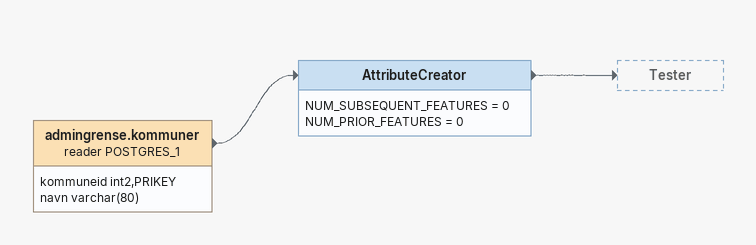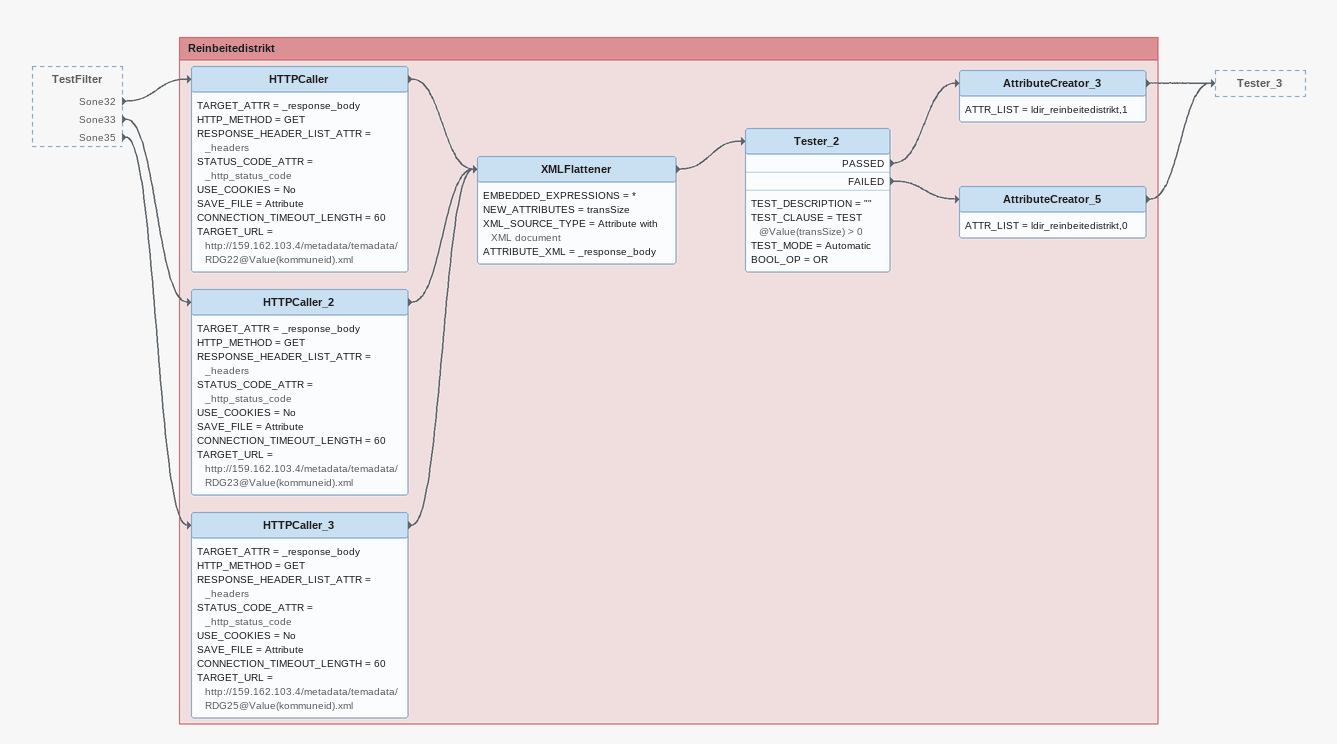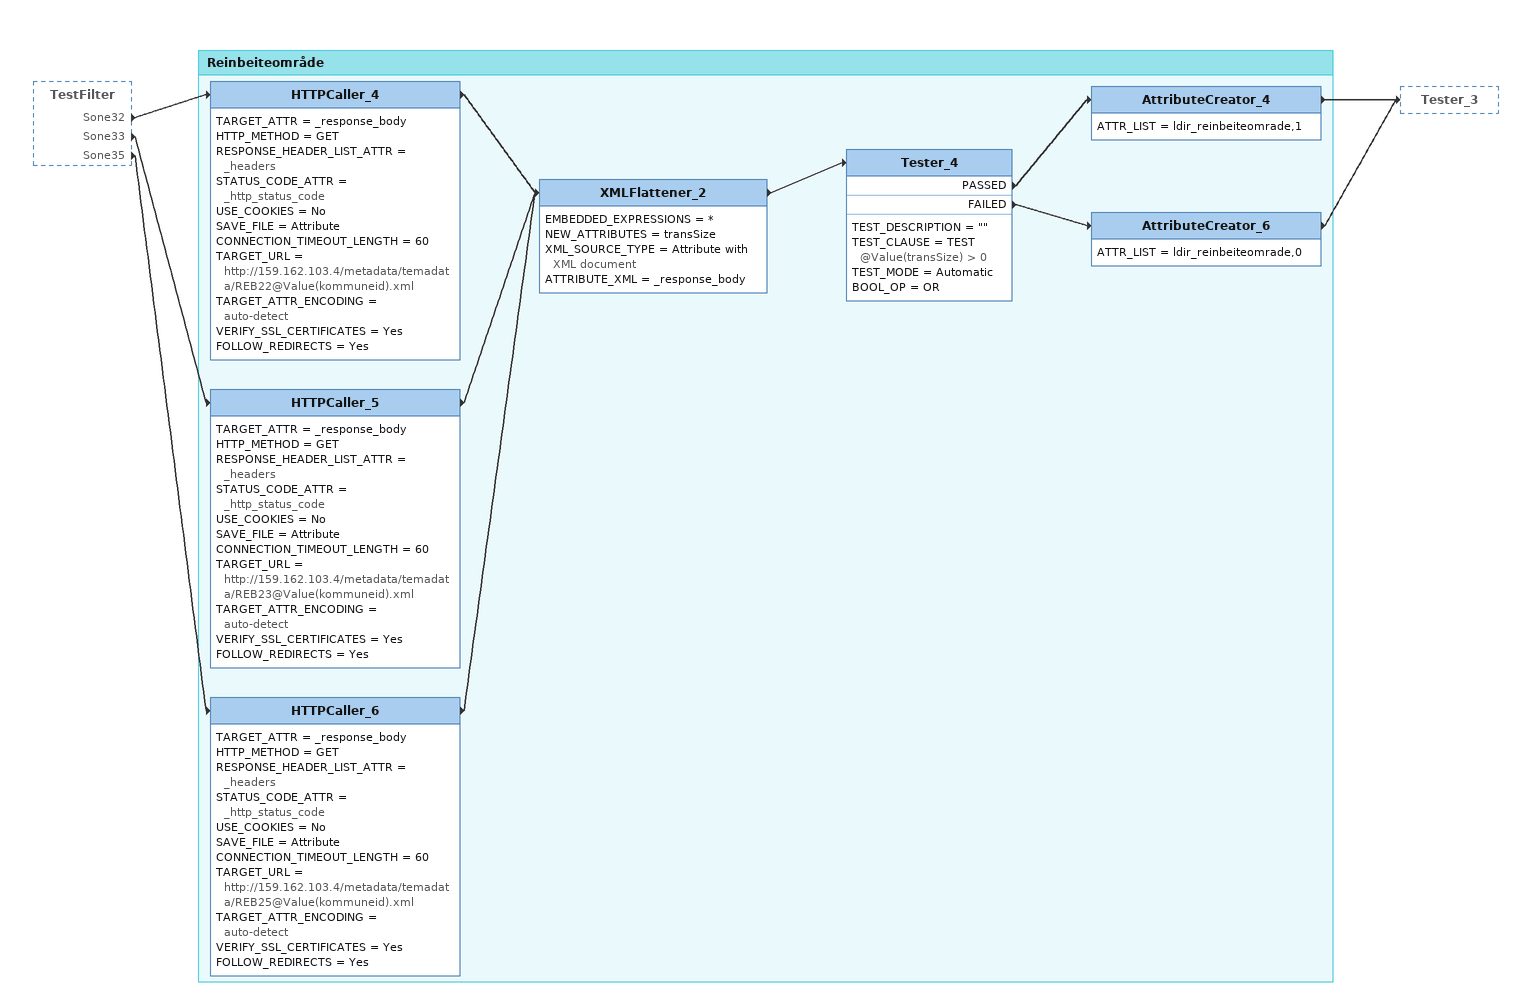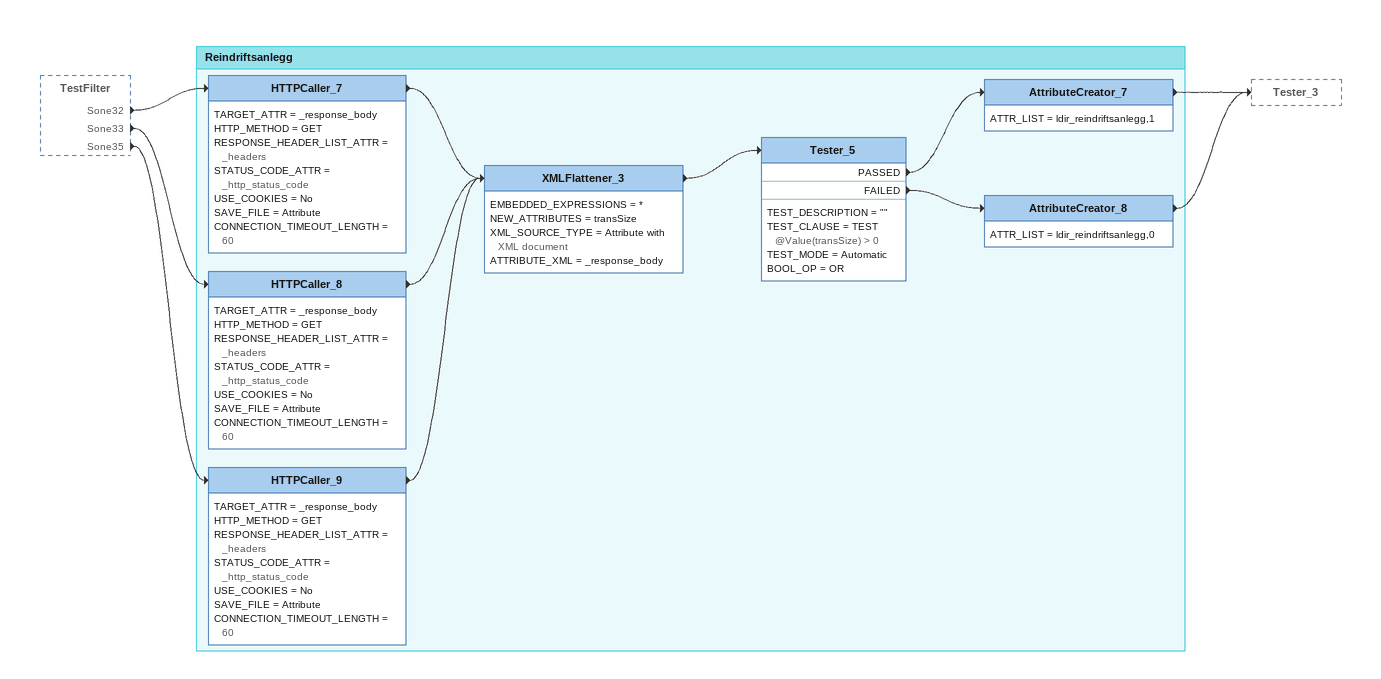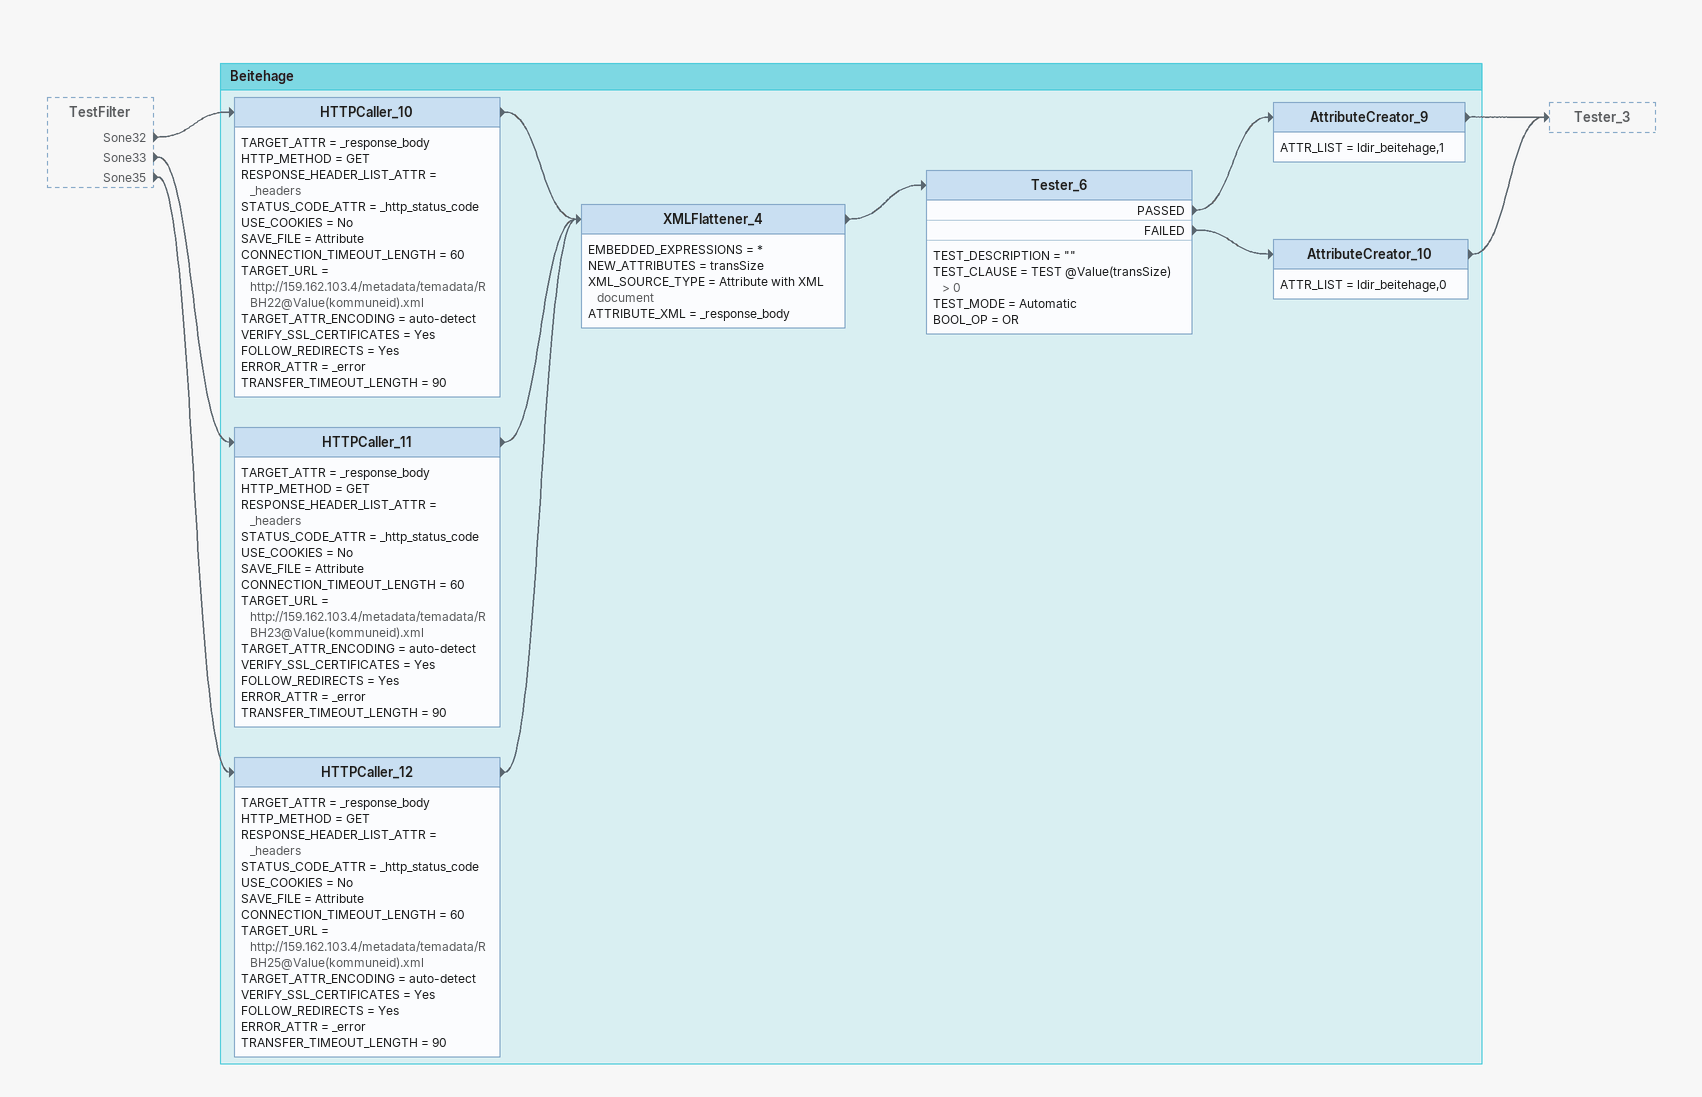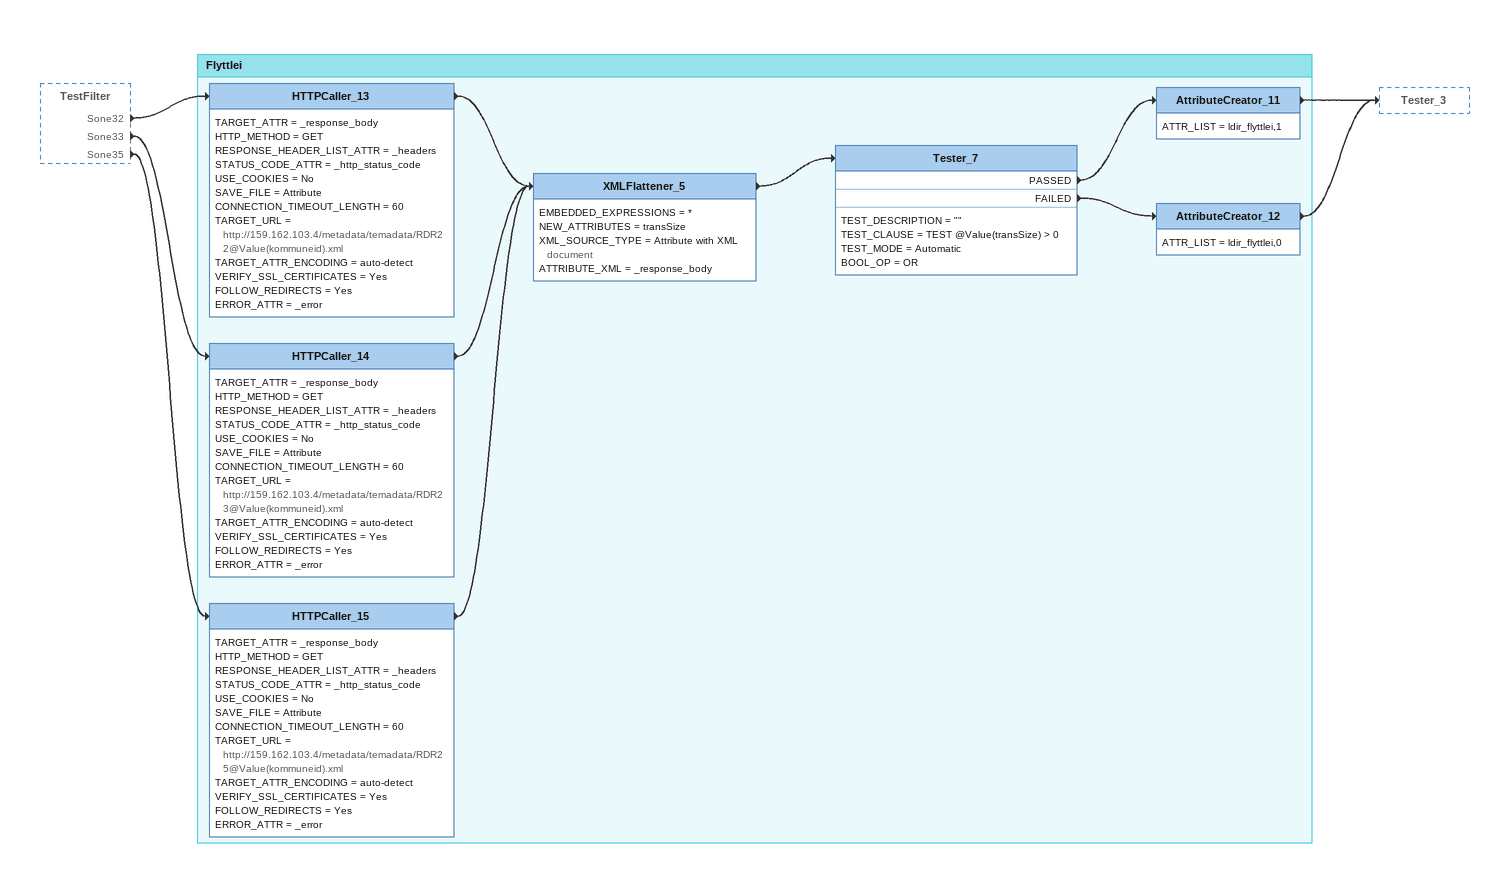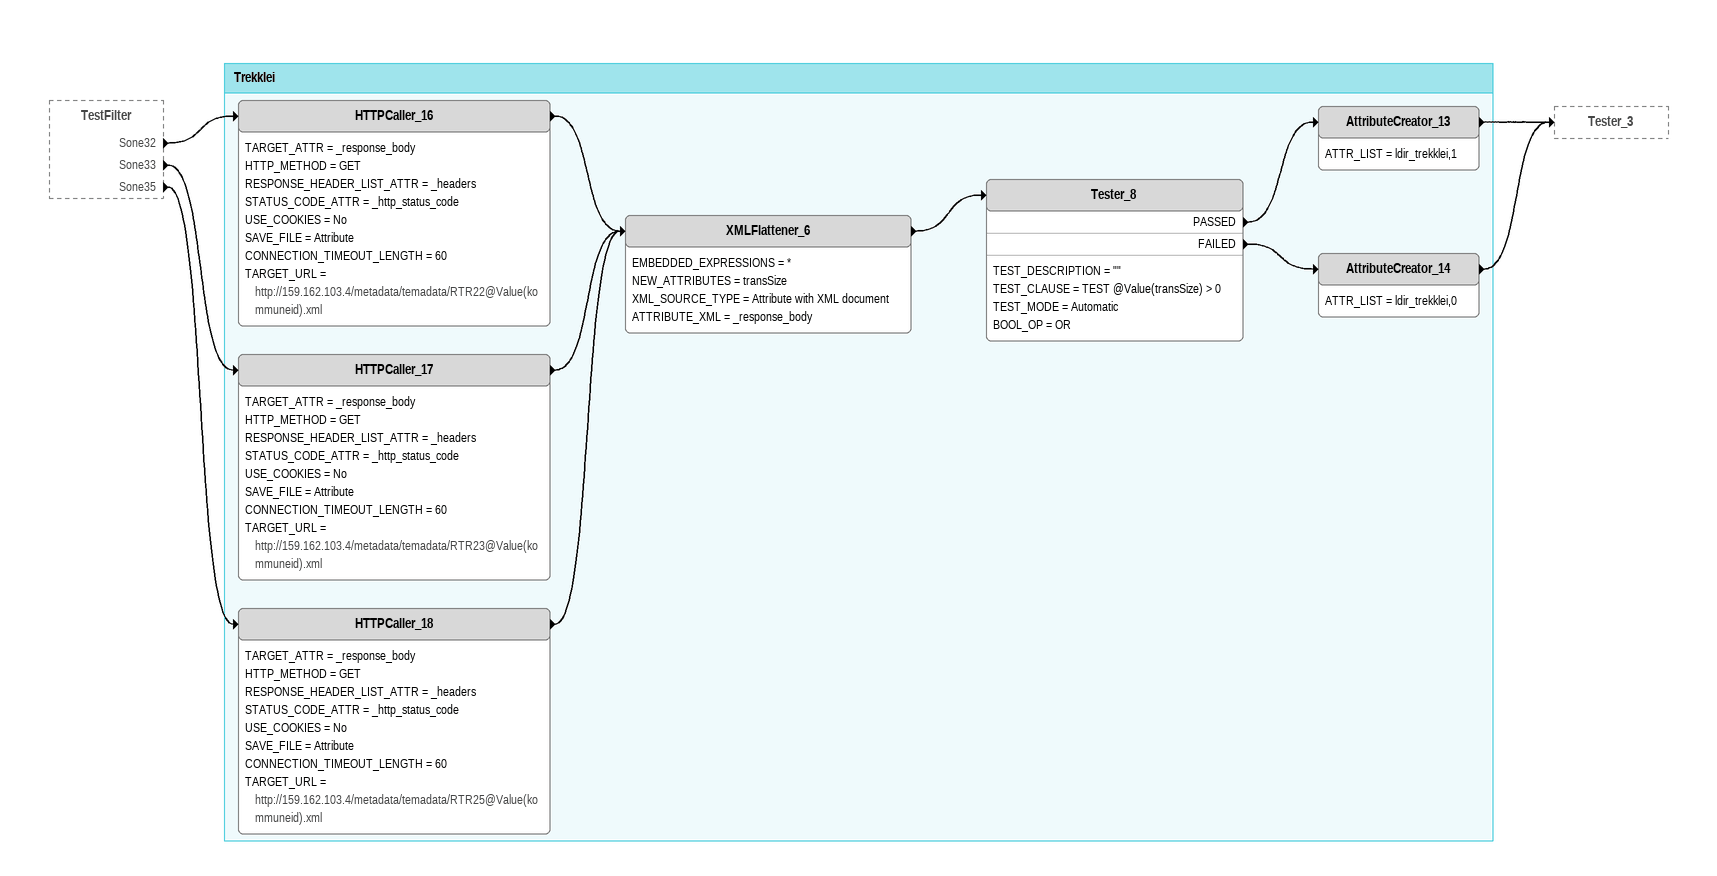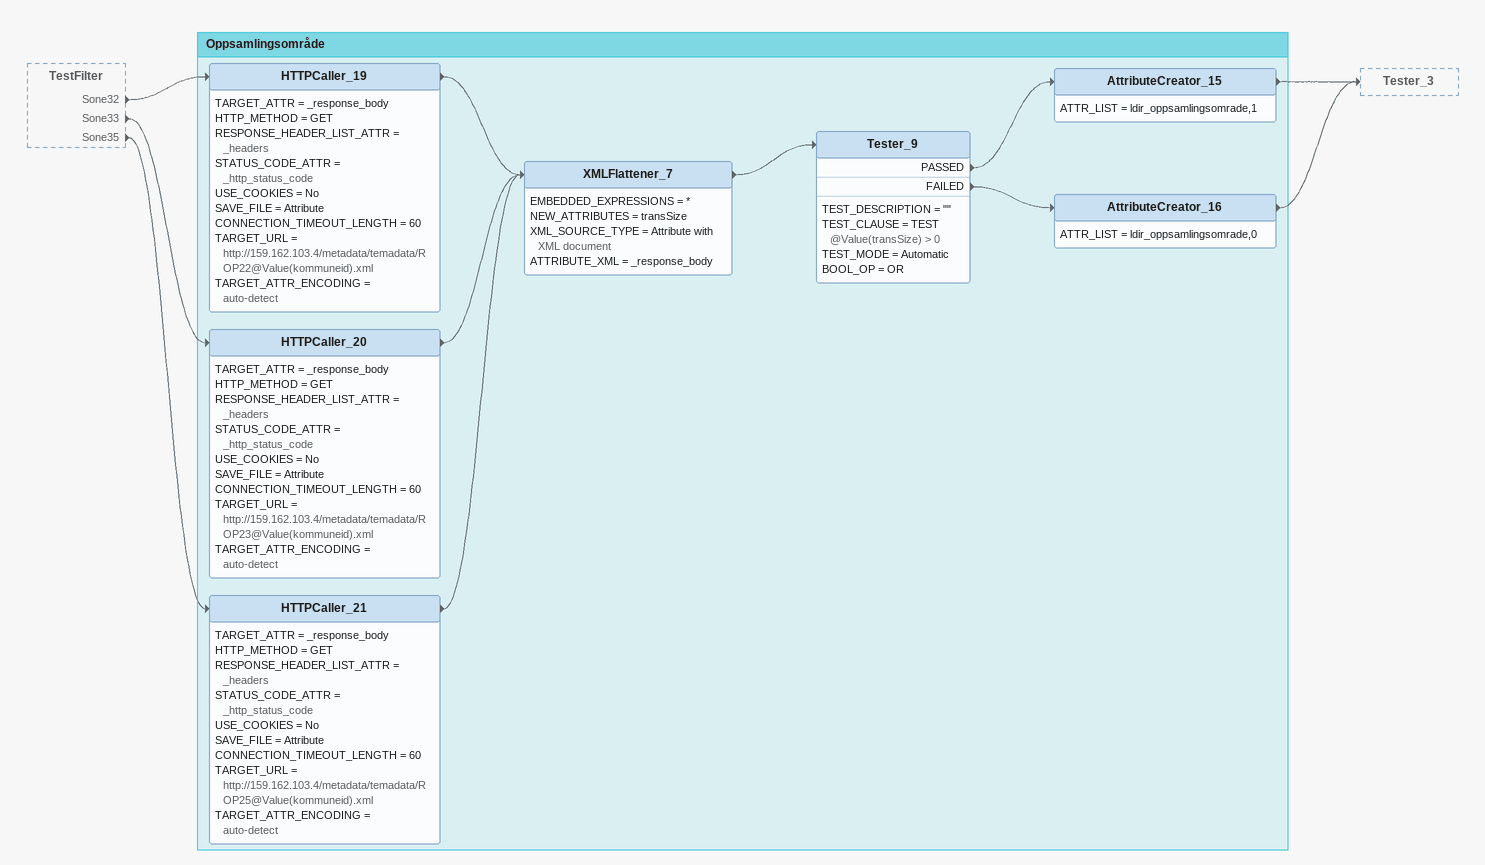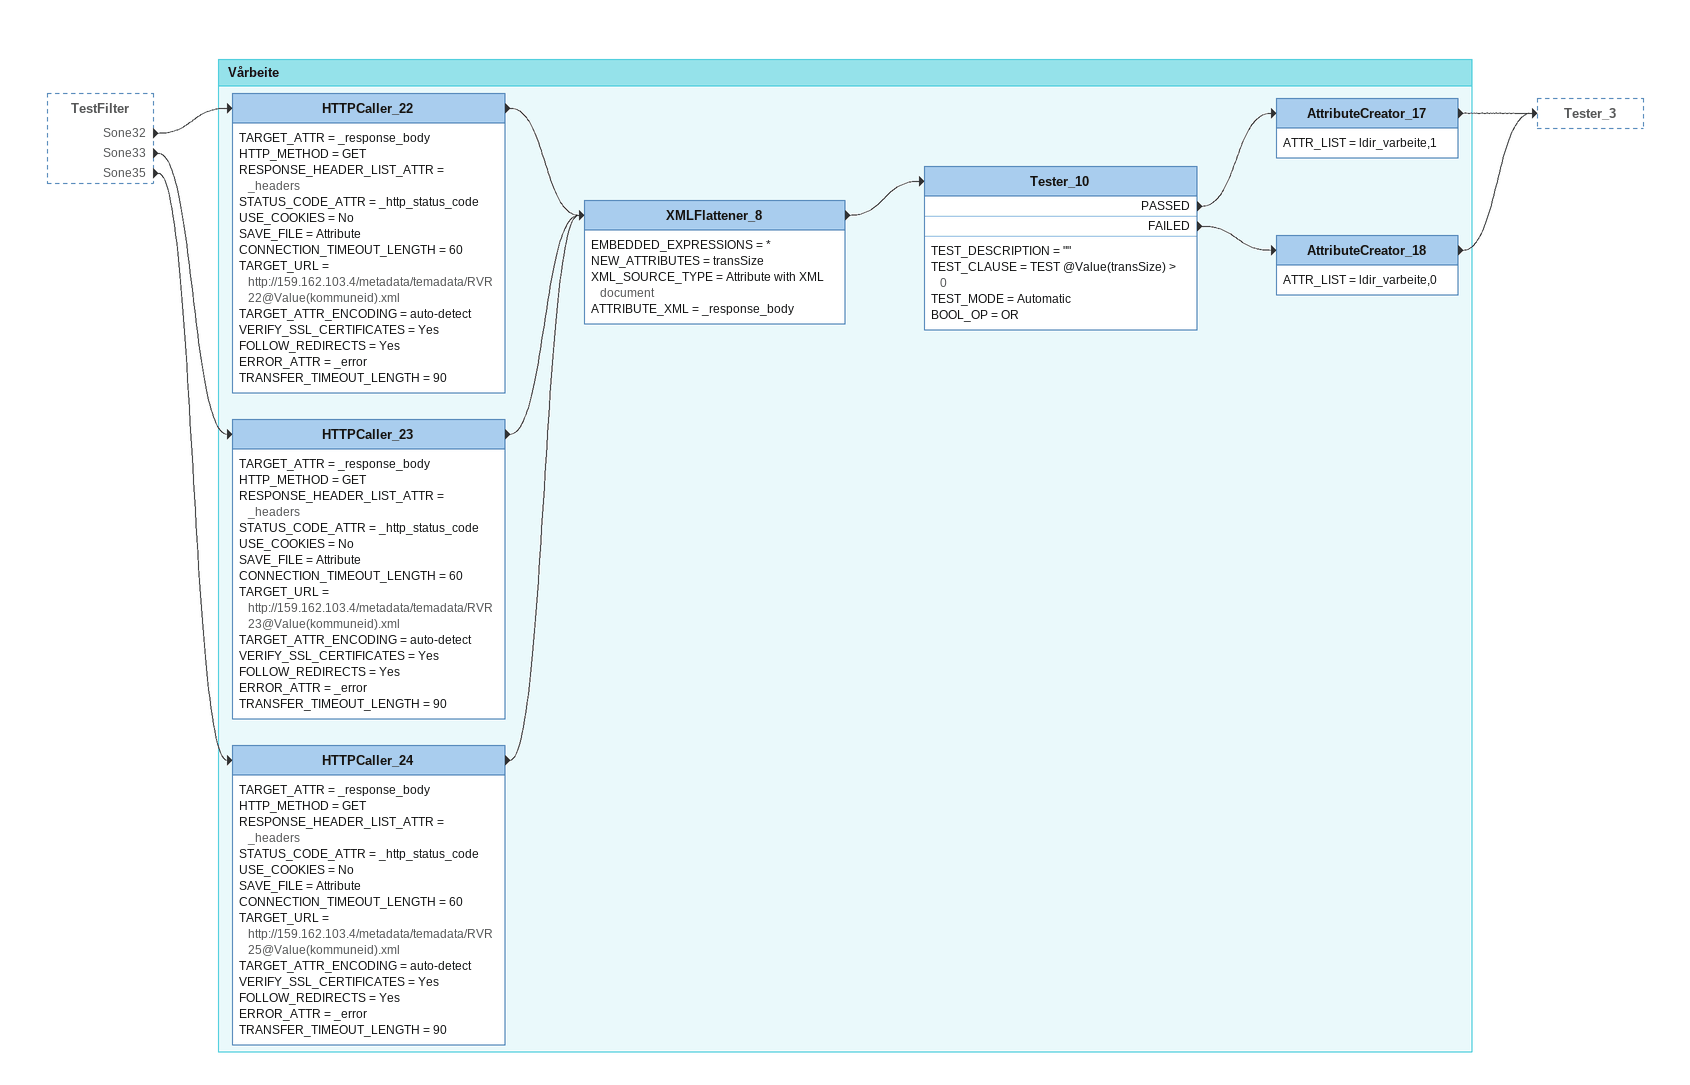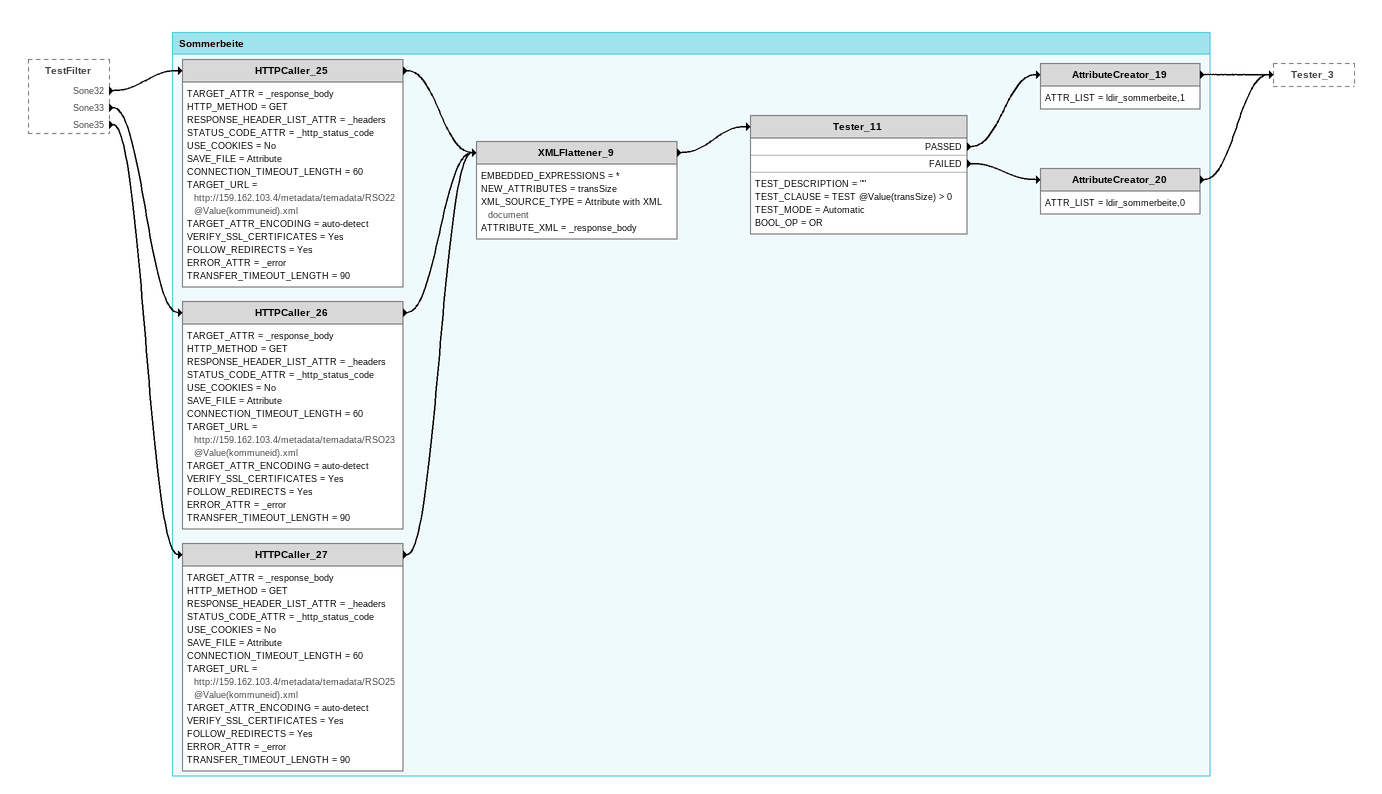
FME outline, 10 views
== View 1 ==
admingrense.kommuner (reader POSTGRES_1)
    attributes: kommuneid int2,PRIKEY, navn varchar(80)
    -> AttributeCreator
AttributeCreator
    NUM_SUBSEQUENT_FEATURES = 0
    NUM_PRIOR_FEATURES = 0
    -> Tester

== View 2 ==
TestFilter [outside]
    Sone32 -> HTTPCaller
    Sone33 -> HTTPCaller_2
    Sone35 -> HTTPCaller_3

Bookmark: Reinbeitedistrikt
HTTPCaller
    TARGET_ATTR = _response_body
    HTTP_METHOD = GET
    RESPONSE_HEADER_LIST_ATTR = _headers
    STATUS_CODE_ATTR = _http_status_code
    USE_COOKIES = No
    SAVE_FILE = Attribute
    CONNECTION_TIMEOUT_LENGTH = 60
    TARGET_URL = http://159.162.103.4/metadata/temadata/RDG22@Value(kommuneid).xml
    -> XMLFlattener
HTTPCaller_2
    TARGET_ATTR = _response_body
    HTTP_METHOD = GET
    RESPONSE_HEADER_LIST_ATTR = _headers
    STATUS_CODE_ATTR = _http_status_code
    USE_COOKIES = No
    SAVE_FILE = Attribute
    CONNECTION_TIMEOUT_LENGTH = 60
    TARGET_URL = http://159.162.103.4/metadata/temadata/RDG23@Value(kommuneid).xml
    -> XMLFlattener
HTTPCaller_3
    TARGET_ATTR = _response_body
    HTTP_METHOD = GET
    RESPONSE_HEADER_LIST_ATTR = _headers
    STATUS_CODE_ATTR = _http_status_code
    USE_COOKIES = No
    SAVE_FILE = Attribute
    CONNECTION_TIMEOUT_LENGTH = 60
    TARGET_URL = http://159.162.103.4/metadata/temadata/RDG25@Value(kommuneid).xml
    -> XMLFlattener
XMLFlattener
    EMBEDDED_EXPRESSIONS = *
    NEW_ATTRIBUTES = transSize
    XML_SOURCE_TYPE = Attribute with XML document
    ATTRIBUTE_XML = _response_body
    -> Tester_2
Tester_2
    TEST_DESCRIPTION = ""
    TEST_CLAUSE = TEST @Value(transSize) > 0
    TEST_MODE = Automatic
    BOOL_OP = OR
    PASSED -> AttributeCreator_3
    FAILED -> AttributeCreator_5
AttributeCreator_3
    ATTR_LIST = ldir_reinbeitedistrikt,1
    -> Tester_3
AttributeCreator_5
    ATTR_LIST = ldir_reinbeitedistrikt,0
    -> Tester_3

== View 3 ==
TestFilter [outside]
    Sone32 -> HTTPCaller_4
    Sone33 -> HTTPCaller_5
    Sone35 -> HTTPCaller_6

Bookmark: Reinbeiteområde
HTTPCaller_4
    TARGET_ATTR = _response_body
    HTTP_METHOD = GET
    RESPONSE_HEADER_LIST_ATTR = _headers
    STATUS_CODE_ATTR = _http_status_code
    USE_COOKIES = No
    SAVE_FILE = Attribute
    CONNECTION_TIMEOUT_LENGTH = 60
    TARGET_URL = http://159.162.103.4/metadata/temadata/REB22@Value(kommuneid).xml
    TARGET_ATTR_ENCODING = auto-detect
    VERIFY_SSL_CERTIFICATES = Yes
    FOLLOW_REDIRECTS = Yes
    -> XMLFlattener_2
HTTPCaller_5
    TARGET_ATTR = _response_body
    HTTP_METHOD = GET
    RESPONSE_HEADER_LIST_ATTR = _headers
    STATUS_CODE_ATTR = _http_status_code
    USE_COOKIES = No
    SAVE_FILE = Attribute
    CONNECTION_TIMEOUT_LENGTH = 60
    TARGET_URL = http://159.162.103.4/metadata/temadata/REB23@Value(kommuneid).xml
    TARGET_ATTR_ENCODING = auto-detect
    VERIFY_SSL_CERTIFICATES = Yes
    FOLLOW_REDIRECTS = Yes
    -> XMLFlattener_2
HTTPCaller_6
    TARGET_ATTR = _response_body
    HTTP_METHOD = GET
    RESPONSE_HEADER_LIST_ATTR = _headers
    STATUS_CODE_ATTR = _http_status_code
    USE_COOKIES = No
    SAVE_FILE = Attribute
    CONNECTION_TIMEOUT_LENGTH = 60
    TARGET_URL = http://159.162.103.4/metadata/temadata/REB25@Value(kommuneid).xml
    TARGET_ATTR_ENCODING = auto-detect
    VERIFY_SSL_CERTIFICATES = Yes
    FOLLOW_REDIRECTS = Yes
    -> XMLFlattener_2
XMLFlattener_2
    EMBEDDED_EXPRESSIONS = *
    NEW_ATTRIBUTES = transSize
    XML_SOURCE_TYPE = Attribute with XML document
    ATTRIBUTE_XML = _response_body
    -> Tester_4
Tester_4
    TEST_DESCRIPTION = ""
    TEST_CLAUSE = TEST @Value(transSize) > 0
    TEST_MODE = Automatic
    BOOL_OP = OR
    PASSED -> AttributeCreator_4
    FAILED -> AttributeCreator_6
AttributeCreator_4
    ATTR_LIST = ldir_reinbeiteomrade,1
    -> Tester_3
AttributeCreator_6
    ATTR_LIST = ldir_reinbeiteomrade,0
    -> Tester_3

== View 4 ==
TestFilter [outside]
    Sone32 -> HTTPCaller_7
    Sone33 -> HTTPCaller_8
    Sone35 -> HTTPCaller_9

Bookmark: Reindriftsanlegg
HTTPCaller_7
    TARGET_ATTR = _response_body
    HTTP_METHOD = GET
    RESPONSE_HEADER_LIST_ATTR = _headers
    STATUS_CODE_ATTR = _http_status_code
    USE_COOKIES = No
    SAVE_FILE = Attribute
    CONNECTION_TIMEOUT_LENGTH = 60
    -> XMLFlattener_3
HTTPCaller_8
    TARGET_ATTR = _response_body
    HTTP_METHOD = GET
    RESPONSE_HEADER_LIST_ATTR = _headers
    STATUS_CODE_ATTR = _http_status_code
    USE_COOKIES = No
    SAVE_FILE = Attribute
    CONNECTION_TIMEOUT_LENGTH = 60
    -> XMLFlattener_3
HTTPCaller_9
    TARGET_ATTR = _response_body
    HTTP_METHOD = GET
    RESPONSE_HEADER_LIST_ATTR = _headers
    STATUS_CODE_ATTR = _http_status_code
    USE_COOKIES = No
    SAVE_FILE = Attribute
    CONNECTION_TIMEOUT_LENGTH = 60
    -> XMLFlattener_3
XMLFlattener_3
    EMBEDDED_EXPRESSIONS = *
    NEW_ATTRIBUTES = transSize
    XML_SOURCE_TYPE = Attribute with XML document
    ATTRIBUTE_XML = _response_body
    -> Tester_5
Tester_5
    TEST_DESCRIPTION = ""
    TEST_CLAUSE = TEST @Value(transSize) > 0
    TEST_MODE = Automatic
    BOOL_OP = OR
    PASSED -> AttributeCreator_7
    FAILED -> AttributeCreator_8
AttributeCreator_7
    ATTR_LIST = ldir_reindriftsanlegg,1
    -> Tester_3
AttributeCreator_8
    ATTR_LIST = ldir_reindriftsanlegg,0
    -> Tester_3

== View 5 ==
TestFilter [outside]
    Sone32 -> HTTPCaller_10
    Sone33 -> HTTPCaller_11
    Sone35 -> HTTPCaller_12

Bookmark: Beitehage
HTTPCaller_10
    TARGET_ATTR = _response_body
    HTTP_METHOD = GET
    RESPONSE_HEADER_LIST_ATTR = _headers
    STATUS_CODE_ATTR = _http_status_code
    USE_COOKIES = No
    SAVE_FILE = Attribute
    CONNECTION_TIMEOUT_LENGTH = 60
    TARGET_URL = http://159.162.103.4/metadata/temadata/RBH22@Value(kommuneid).xml
    TARGET_ATTR_ENCODING = auto-detect
    VERIFY_SSL_CERTIFICATES = Yes
    FOLLOW_REDIRECTS = Yes
    ERROR_ATTR = _error
    TRANSFER_TIMEOUT_LENGTH = 90
    -> XMLFlattener_4
HTTPCaller_11
    TARGET_ATTR = _response_body
    HTTP_METHOD = GET
    RESPONSE_HEADER_LIST_ATTR = _headers
    STATUS_CODE_ATTR = _http_status_code
    USE_COOKIES = No
    SAVE_FILE = Attribute
    CONNECTION_TIMEOUT_LENGTH = 60
    TARGET_URL = http://159.162.103.4/metadata/temadata/RBH23@Value(kommuneid).xml
    TARGET_ATTR_ENCODING = auto-detect
    VERIFY_SSL_CERTIFICATES = Yes
    FOLLOW_REDIRECTS = Yes
    ERROR_ATTR = _error
    TRANSFER_TIMEOUT_LENGTH = 90
    -> XMLFlattener_4
HTTPCaller_12
    TARGET_ATTR = _response_body
    HTTP_METHOD = GET
    RESPONSE_HEADER_LIST_ATTR = _headers
    STATUS_CODE_ATTR = _http_status_code
    USE_COOKIES = No
    SAVE_FILE = Attribute
    CONNECTION_TIMEOUT_LENGTH = 60
    TARGET_URL = http://159.162.103.4/metadata/temadata/RBH25@Value(kommuneid).xml
    TARGET_ATTR_ENCODING = auto-detect
    VERIFY_SSL_CERTIFICATES = Yes
    FOLLOW_REDIRECTS = Yes
    ERROR_ATTR = _error
    TRANSFER_TIMEOUT_LENGTH = 90
    -> XMLFlattener_4
XMLFlattener_4
    EMBEDDED_EXPRESSIONS = *
    NEW_ATTRIBUTES = transSize
    XML_SOURCE_TYPE = Attribute with XML document
    ATTRIBUTE_XML = _response_body
    -> Tester_6
Tester_6
    TEST_DESCRIPTION = ""
    TEST_CLAUSE = TEST @Value(transSize) > 0
    TEST_MODE = Automatic
    BOOL_OP = OR
    PASSED -> AttributeCreator_9
    FAILED -> AttributeCreator_10
AttributeCreator_9
    ATTR_LIST = ldir_beitehage,1
    -> Tester_3
AttributeCreator_10
    ATTR_LIST = ldir_beitehage,0
    -> Tester_3

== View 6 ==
TestFilter [outside]
    Sone32 -> HTTPCaller_13
    Sone33 -> HTTPCaller_14
    Sone35 -> HTTPCaller_15

Bookmark: Flyttlei
HTTPCaller_13
    TARGET_ATTR = _response_body
    HTTP_METHOD = GET
    RESPONSE_HEADER_LIST_ATTR = _headers
    STATUS_CODE_ATTR = _http_status_code
    USE_COOKIES = No
    SAVE_FILE = Attribute
    CONNECTION_TIMEOUT_LENGTH = 60
    TARGET_URL = http://159.162.103.4/metadata/temadata/RDR22@Value(kommuneid).xml
    TARGET_ATTR_ENCODING = auto-detect
    VERIFY_SSL_CERTIFICATES = Yes
    FOLLOW_REDIRECTS = Yes
    ERROR_ATTR = _error
    -> XMLFlattener_5
HTTPCaller_14
    TARGET_ATTR = _response_body
    HTTP_METHOD = GET
    RESPONSE_HEADER_LIST_ATTR = _headers
    STATUS_CODE_ATTR = _http_status_code
    USE_COOKIES = No
    SAVE_FILE = Attribute
    CONNECTION_TIMEOUT_LENGTH = 60
    TARGET_URL = http://159.162.103.4/metadata/temadata/RDR23@Value(kommuneid).xml
    TARGET_ATTR_ENCODING = auto-detect
    VERIFY_SSL_CERTIFICATES = Yes
    FOLLOW_REDIRECTS = Yes
    ERROR_ATTR = _error
    -> XMLFlattener_5
HTTPCaller_15
    TARGET_ATTR = _response_body
    HTTP_METHOD = GET
    RESPONSE_HEADER_LIST_ATTR = _headers
    STATUS_CODE_ATTR = _http_status_code
    USE_COOKIES = No
    SAVE_FILE = Attribute
    CONNECTION_TIMEOUT_LENGTH = 60
    TARGET_URL = http://159.162.103.4/metadata/temadata/RDR25@Value(kommuneid).xml
    TARGET_ATTR_ENCODING = auto-detect
    VERIFY_SSL_CERTIFICATES = Yes
    FOLLOW_REDIRECTS = Yes
    ERROR_ATTR = _error
    -> XMLFlattener_5
XMLFlattener_5
    EMBEDDED_EXPRESSIONS = *
    NEW_ATTRIBUTES = transSize
    XML_SOURCE_TYPE = Attribute with XML document
    ATTRIBUTE_XML = _response_body
    -> Tester_7
Tester_7
    TEST_DESCRIPTION = ""
    TEST_CLAUSE = TEST @Value(transSize) > 0
    TEST_MODE = Automatic
    BOOL_OP = OR
    PASSED -> AttributeCreator_11
    FAILED -> AttributeCreator_12
AttributeCreator_11
    ATTR_LIST = ldir_flyttlei,1
    -> Tester_3
AttributeCreator_12
    ATTR_LIST = ldir_flyttlei,0
    -> Tester_3

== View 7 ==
TestFilter [outside]
    Sone32 -> HTTPCaller_16
    Sone33 -> HTTPCaller_17
    Sone35 -> HTTPCaller_18

Bookmark: Trekklei
HTTPCaller_16
    TARGET_ATTR = _response_body
    HTTP_METHOD = GET
    RESPONSE_HEADER_LIST_ATTR = _headers
    STATUS_CODE_ATTR = _http_status_code
    USE_COOKIES = No
    SAVE_FILE = Attribute
    CONNECTION_TIMEOUT_LENGTH = 60
    TARGET_URL = http://159.162.103.4/metadata/temadata/RTR22@Value(kommuneid).xml
    -> XMLFlattener_6
HTTPCaller_17
    TARGET_ATTR = _response_body
    HTTP_METHOD = GET
    RESPONSE_HEADER_LIST_ATTR = _headers
    STATUS_CODE_ATTR = _http_status_code
    USE_COOKIES = No
    SAVE_FILE = Attribute
    CONNECTION_TIMEOUT_LENGTH = 60
    TARGET_URL = http://159.162.103.4/metadata/temadata/RTR23@Value(kommuneid).xml
    -> XMLFlattener_6
HTTPCaller_18
    TARGET_ATTR = _response_body
    HTTP_METHOD = GET
    RESPONSE_HEADER_LIST_ATTR = _headers
    STATUS_CODE_ATTR = _http_status_code
    USE_COOKIES = No
    SAVE_FILE = Attribute
    CONNECTION_TIMEOUT_LENGTH = 60
    TARGET_URL = http://159.162.103.4/metadata/temadata/RTR25@Value(kommuneid).xml
    -> XMLFlattener_6
XMLFlattener_6
    EMBEDDED_EXPRESSIONS = *
    NEW_ATTRIBUTES = transSize
    XML_SOURCE_TYPE = Attribute with XML document
    ATTRIBUTE_XML = _response_body
    -> Tester_8
Tester_8
    TEST_DESCRIPTION = ""
    TEST_CLAUSE = TEST @Value(transSize) > 0
    TEST_MODE = Automatic
    BOOL_OP = OR
    PASSED -> AttributeCreator_13
    FAILED -> AttributeCreator_14
AttributeCreator_13
    ATTR_LIST = ldir_trekklei,1
    -> Tester_3
AttributeCreator_14
    ATTR_LIST = ldir_trekklei,0
    -> Tester_3

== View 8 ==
TestFilter [outside]
    Sone32 -> HTTPCaller_19
    Sone33 -> HTTPCaller_20
    Sone35 -> HTTPCaller_21

Bookmark: Oppsamlingsområde
HTTPCaller_19
    TARGET_ATTR = _response_body
    HTTP_METHOD = GET
    RESPONSE_HEADER_LIST_ATTR = _headers
    STATUS_CODE_ATTR = _http_status_code
    USE_COOKIES = No
    SAVE_FILE = Attribute
    CONNECTION_TIMEOUT_LENGTH = 60
    TARGET_URL = http://159.162.103.4/metadata/temadata/ROP22@Value(kommuneid).xml
    TARGET_ATTR_ENCODING = auto-detect
    -> XMLFlattener_7
HTTPCaller_20
    TARGET_ATTR = _response_body
    HTTP_METHOD = GET
    RESPONSE_HEADER_LIST_ATTR = _headers
    STATUS_CODE_ATTR = _http_status_code
    USE_COOKIES = No
    SAVE_FILE = Attribute
    CONNECTION_TIMEOUT_LENGTH = 60
    TARGET_URL = http://159.162.103.4/metadata/temadata/ROP23@Value(kommuneid).xml
    TARGET_ATTR_ENCODING = auto-detect
    -> XMLFlattener_7
HTTPCaller_21
    TARGET_ATTR = _response_body
    HTTP_METHOD = GET
    RESPONSE_HEADER_LIST_ATTR = _headers
    STATUS_CODE_ATTR = _http_status_code
    USE_COOKIES = No
    SAVE_FILE = Attribute
    CONNECTION_TIMEOUT_LENGTH = 60
    TARGET_URL = http://159.162.103.4/metadata/temadata/ROP25@Value(kommuneid).xml
    TARGET_ATTR_ENCODING = auto-detect
    -> XMLFlattener_7
XMLFlattener_7
    EMBEDDED_EXPRESSIONS = *
    NEW_ATTRIBUTES = transSize
    XML_SOURCE_TYPE = Attribute with XML document
    ATTRIBUTE_XML = _response_body
    -> Tester_9
Tester_9
    TEST_DESCRIPTION = ""
    TEST_CLAUSE = TEST @Value(transSize) > 0
    TEST_MODE = Automatic
    BOOL_OP = OR
    PASSED -> AttributeCreator_15
    FAILED -> AttributeCreator_16
AttributeCreator_15
    ATTR_LIST = ldir_oppsamlingsomrade,1
    -> Tester_3
AttributeCreator_16
    ATTR_LIST = ldir_oppsamlingsomrade,0
    -> Tester_3

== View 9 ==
TestFilter [outside]
    Sone32 -> HTTPCaller_22
    Sone33 -> HTTPCaller_23
    Sone35 -> HTTPCaller_24

Bookmark: Vårbeite
HTTPCaller_22
    TARGET_ATTR = _response_body
    HTTP_METHOD = GET
    RESPONSE_HEADER_LIST_ATTR = _headers
    STATUS_CODE_ATTR = _http_status_code
    USE_COOKIES = No
    SAVE_FILE = Attribute
    CONNECTION_TIMEOUT_LENGTH = 60
    TARGET_URL = http://159.162.103.4/metadata/temadata/RVR22@Value(kommuneid).xml
    TARGET_ATTR_ENCODING = auto-detect
    VERIFY_SSL_CERTIFICATES = Yes
    FOLLOW_REDIRECTS = Yes
    ERROR_ATTR = _error
    TRANSFER_TIMEOUT_LENGTH = 90
    -> XMLFlattener_8
HTTPCaller_23
    TARGET_ATTR = _response_body
    HTTP_METHOD = GET
    RESPONSE_HEADER_LIST_ATTR = _headers
    STATUS_CODE_ATTR = _http_status_code
    USE_COOKIES = No
    SAVE_FILE = Attribute
    CONNECTION_TIMEOUT_LENGTH = 60
    TARGET_URL = http://159.162.103.4/metadata/temadata/RVR23@Value(kommuneid).xml
    TARGET_ATTR_ENCODING = auto-detect
    VERIFY_SSL_CERTIFICATES = Yes
    FOLLOW_REDIRECTS = Yes
    ERROR_ATTR = _error
    TRANSFER_TIMEOUT_LENGTH = 90
    -> XMLFlattener_8
HTTPCaller_24
    TARGET_ATTR = _response_body
    HTTP_METHOD = GET
    RESPONSE_HEADER_LIST_ATTR = _headers
    STATUS_CODE_ATTR = _http_status_code
    USE_COOKIES = No
    SAVE_FILE = Attribute
    CONNECTION_TIMEOUT_LENGTH = 60
    TARGET_URL = http://159.162.103.4/metadata/temadata/RVR25@Value(kommuneid).xml
    TARGET_ATTR_ENCODING = auto-detect
    VERIFY_SSL_CERTIFICATES = Yes
    FOLLOW_REDIRECTS = Yes
    ERROR_ATTR = _error
    TRANSFER_TIMEOUT_LENGTH = 90
    -> XMLFlattener_8
XMLFlattener_8
    EMBEDDED_EXPRESSIONS = *
    NEW_ATTRIBUTES = transSize
    XML_SOURCE_TYPE = Attribute with XML document
    ATTRIBUTE_XML = _response_body
    -> Tester_10
Tester_10
    TEST_DESCRIPTION = ""
    TEST_CLAUSE = TEST @Value(transSize) > 0
    TEST_MODE = Automatic
    BOOL_OP = OR
    PASSED -> AttributeCreator_17
    FAILED -> AttributeCreator_18
AttributeCreator_17
    ATTR_LIST = ldir_varbeite,1
    -> Tester_3
AttributeCreator_18
    ATTR_LIST = ldir_varbeite,0
    -> Tester_3

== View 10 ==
TestFilter [outside]
    Sone32 -> HTTPCaller_25
    Sone33 -> HTTPCaller_26
    Sone35 -> HTTPCaller_27

Bookmark: Sommerbeite
HTTPCaller_25
    TARGET_ATTR = _response_body
    HTTP_METHOD = GET
    RESPONSE_HEADER_LIST_ATTR = _headers
    STATUS_CODE_ATTR = _http_status_code
    USE_COOKIES = No
    SAVE_FILE = Attribute
    CONNECTION_TIMEOUT_LENGTH = 60
    TARGET_URL = http://159.162.103.4/metadata/temadata/RSO22@Value(kommuneid).xml
    TARGET_ATTR_ENCODING = auto-detect
    VERIFY_SSL_CERTIFICATES = Yes
    FOLLOW_REDIRECTS = Yes
    ERROR_ATTR = _error
    TRANSFER_TIMEOUT_LENGTH = 90
    -> XMLFlattener_9
HTTPCaller_26
    TARGET_ATTR = _response_body
    HTTP_METHOD = GET
    RESPONSE_HEADER_LIST_ATTR = _headers
    STATUS_CODE_ATTR = _http_status_code
    USE_COOKIES = No
    SAVE_FILE = Attribute
    CONNECTION_TIMEOUT_LENGTH = 60
    TARGET_URL = http://159.162.103.4/metadata/temadata/RSO23@Value(kommuneid).xml
    TARGET_ATTR_ENCODING = auto-detect
    VERIFY_SSL_CERTIFICATES = Yes
    FOLLOW_REDIRECTS = Yes
    ERROR_ATTR = _error
    TRANSFER_TIMEOUT_LENGTH = 90
    -> XMLFlattener_9
HTTPCaller_27
    TARGET_ATTR = _response_body
    HTTP_METHOD = GET
    RESPONSE_HEADER_LIST_ATTR = _headers
    STATUS_CODE_ATTR = _http_status_code
    USE_COOKIES = No
    SAVE_FILE = Attribute
    CONNECTION_TIMEOUT_LENGTH = 60
    TARGET_URL = http://159.162.103.4/metadata/temadata/RSO25@Value(kommuneid).xml
    TARGET_ATTR_ENCODING = auto-detect
    VERIFY_SSL_CERTIFICATES = Yes
    FOLLOW_REDIRECTS = Yes
    ERROR_ATTR = _error
    TRANSFER_TIMEOUT_LENGTH = 90
    -> XMLFlattener_9
XMLFlattener_9
    EMBEDDED_EXPRESSIONS = *
    NEW_ATTRIBUTES = transSize
    XML_SOURCE_TYPE = Attribute with XML document
    ATTRIBUTE_XML = _response_body
    -> Tester_11
Tester_11
    TEST_DESCRIPTION = ""
    TEST_CLAUSE = TEST @Value(transSize) > 0
    TEST_MODE = Automatic
    BOOL_OP = OR
    PASSED -> AttributeCreator_19
    FAILED -> AttributeCreator_20
AttributeCreator_19
    ATTR_LIST = ldir_sommerbeite,1
    -> Tester_3
AttributeCreator_20
    ATTR_LIST = ldir_sommerbeite,0
    -> Tester_3
